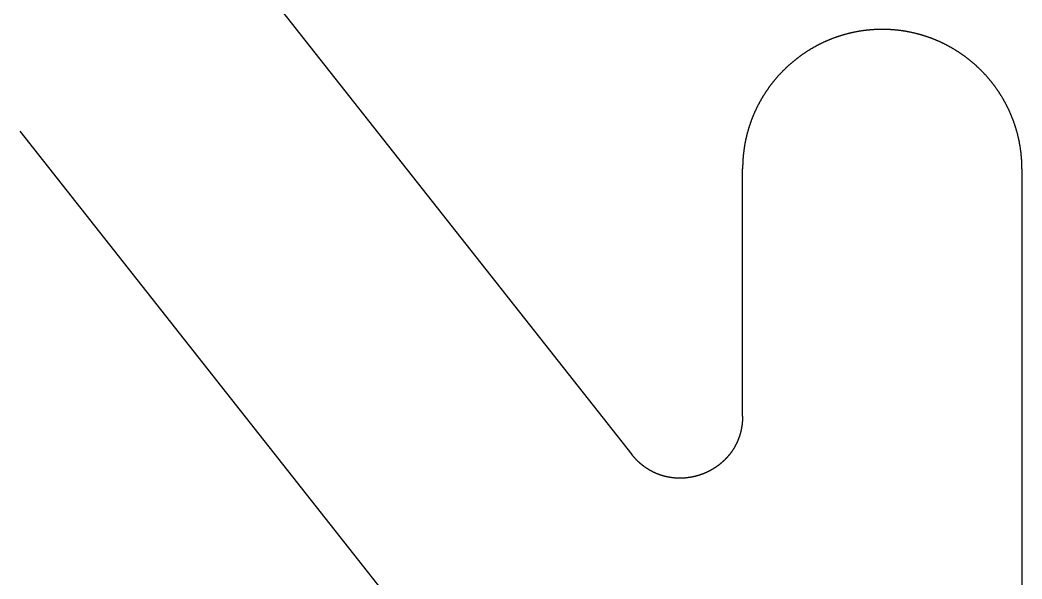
# Model space of a CAD drawing. Header units: millimetres. Extents: x -275 to 275, y -100 to 100.
# Drawn here: x -43.22 to -17.39, y -12.11 to 2.31 of the extents above; entities that cross this region are included whole.
import ezdxf

# ---------------------------------------------------------------- set-up
doc = ezdxf.new("R2010")
doc.units = ezdxf.units.MM

msp = doc.modelspace()

# ---------------------------------------------------------------- linework, layer by layer
for p, q in [((-46.823, 15.671), (-27.451, -8.896)), ((-23.851, -25.122), (-43.222, -0.555)), ((-24.594, -7.906), (-24.594, -1.53)), ((-17.392, -1.53), (-17.393, -22.887))]:
    msp.add_line(p, q)
for points in [[(-17.392, -1.53), (-17.392, -1.518), (-17.392, -1.506), (-17.392, -1.495), (-17.392, -1.483), (-17.392, -1.471), (-17.392, -1.459), (-17.393, -1.447), (-17.393, -1.435), (-17.393, -1.423), (-17.394, -1.412), (-17.394, -1.4), (-17.394, -1.388), (-17.395, -1.376), (-17.395, -1.364), (-17.396, -1.352), (-17.396, -1.341), (-17.397, -1.329), (-17.398, -1.317), (-17.399, -1.305), (-17.399, -1.294), (-17.4, -1.282), (-17.401, -1.27), (-17.402, -1.259), (-17.403, -1.247), (-17.404, -1.235), (-17.404, -1.224), (-17.406, -1.212), (-17.407, -1.2), (-17.408, -1.189), (-17.409, -1.177), (-17.41, -1.165), (-17.411, -1.154), (-17.412, -1.142), (-17.414, -1.131), (-17.415, -1.119), (-17.416, -1.107), (-17.418, -1.096), (-17.419, -1.084), (-17.42, -1.073), (-17.422, -1.061), (-17.423, -1.05), (-17.425, -1.038), (-17.427, -1.027), (-17.428, -1.015), (-17.43, -1.004), (-17.432, -0.992), (-17.433, -0.981), (-17.435, -0.969), (-17.437, -0.958), (-17.439, -0.947), (-17.441, -0.935), (-17.443, -0.924), (-17.445, -0.912), (-17.446, -0.901), (-17.449, -0.89), (-17.451, -0.878), (-17.453, -0.867), (-17.455, -0.856), (-17.457, -0.845), (-17.459, -0.833), (-17.461, -0.822), (-17.464, -0.811), (-17.466, -0.799), (-17.468, -0.788), (-17.471, -0.777), (-17.473, -0.766), (-17.476, -0.755), (-17.478, -0.743), (-17.481, -0.732), (-17.483, -0.721), (-17.486, -0.71), (-17.488, -0.699), (-17.491, -0.688), (-17.494, -0.677), (-17.496, -0.666), (-17.499, -0.654), (-17.502, -0.643), (-17.505, -0.632), (-17.508, -0.621), (-17.51, -0.61), (-17.513, -0.599), (-17.516, -0.588), (-17.519, -0.577), (-17.522, -0.566), (-17.525, -0.555), (-17.529, -0.544), (-17.532, -0.534), (-17.535, -0.523), (-17.538, -0.512), (-17.541, -0.501), (-17.545, -0.49), (-17.548, -0.479), (-17.551, -0.468), (-17.554, -0.457), (-17.558, -0.447), (-17.561, -0.436), (-17.565, -0.425), (-17.568, -0.414), (-17.572, -0.404), (-17.575, -0.393), (-17.579, -0.382), (-17.583, -0.371), (-17.586, -0.361), (-17.59, -0.35), (-17.594, -0.339), (-17.597, -0.329), (-17.601, -0.318), (-17.605, -0.307), (-17.609, -0.297), (-17.613, -0.286), (-17.617, -0.276), (-17.621, -0.265), (-17.625, -0.255), (-17.629, -0.244), (-17.633, -0.234), (-17.637, -0.223), (-17.641, -0.213), (-17.645, -0.202), (-17.649, -0.192), (-17.653, -0.181), (-17.658, -0.171), (-17.662, -0.16), (-17.666, -0.15), (-17.67, -0.14), (-17.675, -0.129), (-17.679, -0.119), (-17.684, -0.109), (-17.688, -0.098), (-17.693, -0.088), (-17.697, -0.078), (-17.702, -0.068), (-17.706, -0.057), (-17.711, -0.047), (-17.716, -0.037), (-17.72, -0.027), (-17.725, -0.017), (-17.73, -0.007), (-17.734, 0.004), (-17.739, 0.014), (-17.744, 0.024), (-17.749, 0.034), (-17.754, 0.044), (-17.759, 0.054), (-17.764, 0.064), (-17.769, 0.074), (-17.774, 0.084), (-17.779, 0.094), (-17.784, 0.104), (-17.789, 0.114), (-17.794, 0.124), (-17.799, 0.134), (-17.804, 0.144), (-17.809, 0.153), (-17.815, 0.163), (-17.82, 0.173), (-17.825, 0.183), (-17.831, 0.193), (-17.836, 0.202), (-17.841, 0.212), (-17.847, 0.222), (-17.852, 0.232), (-17.858, 0.241), (-17.863, 0.251), (-17.869, 0.261), (-17.874, 0.27), (-17.88, 0.28), (-17.886, 0.29), (-17.891, 0.299), (-17.897, 0.309), (-17.903, 0.318), (-17.908, 0.328), (-17.914, 0.337), (-17.92, 0.347), (-17.926, 0.356), (-17.932, 0.366), (-17.937, 0.375), (-17.943, 0.385), (-17.949, 0.394), (-17.955, 0.403), (-17.961, 0.413), (-17.967, 0.422), (-17.973, 0.431), (-17.979, 0.441), (-17.986, 0.45), (-17.992, 0.459), (-17.998, 0.468), (-18.004, 0.478), (-18.01, 0.487), (-18.016, 0.496), (-18.023, 0.505), (-18.029, 0.514), (-18.035, 0.523), (-18.042, 0.533), (-18.048, 0.542), (-18.055, 0.551), (-18.061, 0.56), (-18.067, 0.569), (-18.074, 0.578), (-18.08, 0.587), (-18.087, 0.596), (-18.094, 0.605), (-18.1, 0.613), (-18.107, 0.622), (-18.113, 0.631), (-18.12, 0.64), (-18.127, 0.649), (-18.134, 0.658), (-18.14, 0.667), (-18.147, 0.675), (-18.154, 0.684), (-18.161, 0.693), (-18.168, 0.701), (-18.174, 0.71), (-18.181, 0.719), (-18.188, 0.727), (-18.195, 0.736), (-18.202, 0.745), (-18.209, 0.753), (-18.216, 0.762), (-18.223, 0.77), (-18.23, 0.779), (-18.238, 0.787), (-18.245, 0.796), (-18.252, 0.804), (-18.259, 0.813), (-18.266, 0.821), (-18.274, 0.829), (-18.281, 0.838), (-18.288, 0.846), (-18.295, 0.854), (-18.303, 0.863), (-18.31, 0.871), (-18.318, 0.879), (-18.325, 0.887), (-18.332, 0.895), (-18.34, 0.904), (-18.347, 0.912), (-18.355, 0.92), (-18.362, 0.928), (-18.37, 0.936), (-18.378, 0.944), (-18.385, 0.952), (-18.393, 0.96), (-18.401, 0.968), (-18.408, 0.976), (-18.416, 0.984), (-18.424, 0.992), (-18.431, 1), (-18.439, 1.008), (-18.447, 1.015), (-18.455, 1.023), (-18.463, 1.031), (-18.471, 1.039), (-18.479, 1.046), (-18.486, 1.054), (-18.494, 1.062), (-18.502, 1.07), (-18.51, 1.077), (-18.518, 1.085), (-18.526, 1.092), (-18.535, 1.1), (-18.543, 1.108), (-18.551, 1.115), (-18.559, 1.123), (-18.567, 1.13), (-18.575, 1.137), (-18.583, 1.145), (-18.592, 1.152), (-18.6, 1.16), (-18.608, 1.167), (-18.617, 1.174), (-18.625, 1.182), (-18.633, 1.189), (-18.642, 1.196), (-18.65, 1.203), (-18.658, 1.211), (-18.667, 1.218), (-18.675, 1.225), (-18.684, 1.232), (-18.692, 1.239), (-18.701, 1.246), (-18.709, 1.253), (-18.718, 1.26), (-18.726, 1.267), (-18.735, 1.274), (-18.744, 1.281), (-18.752, 1.288), (-18.761, 1.295), (-18.77, 1.302), (-18.778, 1.309), (-18.787, 1.315), (-18.796, 1.322), (-18.805, 1.329), (-18.814, 1.336), (-18.822, 1.342), (-18.831, 1.349), (-18.84, 1.356), (-18.849, 1.362), (-18.858, 1.369), (-18.867, 1.375), (-18.876, 1.382), (-18.885, 1.389), (-18.894, 1.395), (-18.903, 1.402), (-18.912, 1.408), (-18.921, 1.414), (-18.93, 1.421), (-18.939, 1.427), (-18.948, 1.433), (-18.957, 1.44), (-18.966, 1.446), (-18.976, 1.452), (-18.985, 1.458), (-18.994, 1.465), (-19.003, 1.471), (-19.012, 1.477), (-19.022, 1.483), (-19.031, 1.489), (-19.04, 1.495), (-19.05, 1.501), (-19.059, 1.507), (-19.068, 1.513), (-19.078, 1.519), (-19.087, 1.525), (-19.097, 1.531), (-19.106, 1.537), (-19.116, 1.543), (-19.125, 1.548), (-19.135, 1.554), (-19.144, 1.56), (-19.154, 1.566), (-19.163, 1.571), (-19.173, 1.577), (-19.182, 1.583), (-19.192, 1.588), (-19.202, 1.594), (-19.211, 1.599), (-19.221, 1.605), (-19.231, 1.61), (-19.24, 1.616), (-19.25, 1.621), (-19.26, 1.626), (-19.27, 1.632), (-19.28, 1.637), (-19.289, 1.642), (-19.299, 1.648), (-19.309, 1.653), (-19.319, 1.658), (-19.329, 1.663), (-19.339, 1.669), (-19.349, 1.674), (-19.359, 1.679), (-19.368, 1.684), (-19.378, 1.689), (-19.388, 1.694), (-19.398, 1.699), (-19.408, 1.704), (-19.419, 1.709), (-19.429, 1.714), (-19.439, 1.718), (-19.449, 1.723), (-19.459, 1.728), (-19.469, 1.733), (-19.479, 1.738), (-19.489, 1.742), (-19.499, 1.747), (-19.51, 1.752), (-19.52, 1.756), (-19.53, 1.761), (-19.54, 1.765), (-19.551, 1.77), (-19.561, 1.774), (-19.571, 1.779), (-19.582, 1.783), (-19.592, 1.788), (-19.602, 1.792), (-19.613, 1.796), (-19.623, 1.801), (-19.633, 1.805), (-19.644, 1.809), (-19.654, 1.813), (-19.665, 1.817), (-19.675, 1.822), (-19.686, 1.826), (-19.696, 1.83), (-19.707, 1.834), (-19.717, 1.838), (-19.728, 1.842), (-19.738, 1.846), (-19.749, 1.85), (-19.759, 1.854), (-19.77, 1.857), (-19.781, 1.861), (-19.791, 1.865), (-19.802, 1.869), (-19.812, 1.873), (-19.823, 1.876), (-19.834, 1.88), (-19.845, 1.884), (-19.855, 1.887), (-19.866, 1.891), (-19.877, 1.894), (-19.888, 1.898), (-19.898, 1.901), (-19.909, 1.905), (-19.92, 1.908), (-19.931, 1.911), (-19.942, 1.915), (-19.952, 1.918), (-19.963, 1.921), (-19.974, 1.924), (-19.985, 1.928), (-19.996, 1.931), (-20.007, 1.934), (-20.018, 1.937), (-20.029, 1.94), (-20.04, 1.943), (-20.051, 1.946), (-20.062, 1.949), (-20.073, 1.952), (-20.084, 1.955), (-20.095, 1.958), (-20.106, 1.961), (-20.117, 1.963), (-20.128, 1.966), (-20.139, 1.969), (-20.15, 1.972), (-20.161, 1.974), (-20.172, 1.977), (-20.184, 1.979), (-20.195, 1.982), (-20.206, 1.984), (-20.217, 1.987), (-20.228, 1.989), (-20.239, 1.992), (-20.251, 1.994), (-20.262, 1.996), (-20.273, 1.999), (-20.284, 2.001), (-20.296, 2.003), (-20.307, 2.005), (-20.318, 2.008), (-20.33, 2.01), (-20.341, 2.012), (-20.352, 2.014), (-20.364, 2.016), (-20.375, 2.018), (-20.386, 2.02), (-20.398, 2.022), (-20.409, 2.024), (-20.42, 2.026), (-20.432, 2.027), (-20.443, 2.029), (-20.455, 2.031), (-20.466, 2.033), (-20.478, 2.034), (-20.489, 2.036), (-20.501, 2.037), (-20.512, 2.039), (-20.524, 2.041), (-20.535, 2.042), (-20.547, 2.043), (-20.558, 2.045), (-20.57, 2.046), (-20.581, 2.048), (-20.593, 2.049), (-20.605, 2.05), (-20.616, 2.051), (-20.628, 2.053), (-20.639, 2.054), (-20.651, 2.055), (-20.663, 2.056), (-20.674, 2.057), (-20.686, 2.058), (-20.698, 2.059), (-20.709, 2.06), (-20.721, 2.061), (-20.733, 2.062), (-20.744, 2.062), (-20.756, 2.063), (-20.768, 2.064), (-20.78, 2.065), (-20.791, 2.065), (-20.803, 2.066), (-20.815, 2.067), (-20.827, 2.067), (-20.839, 2.068), (-20.85, 2.068), (-20.862, 2.069), (-20.874, 2.069), (-20.886, 2.069), (-20.898, 2.07), (-20.909, 2.07), (-20.921, 2.07), (-20.933, 2.07), (-20.945, 2.071), (-20.957, 2.071), (-20.969, 2.071), (-20.981, 2.071), (-20.993, 2.071), (-21.005, 2.071), (-21.017, 2.071), (-21.028, 2.071), (-21.04, 2.071), (-21.052, 2.07), (-21.064, 2.07), (-21.076, 2.07), (-21.088, 2.07), (-21.1, 2.069), (-21.111, 2.069), (-21.123, 2.069), (-21.135, 2.068), (-21.147, 2.068), (-21.159, 2.067), (-21.17, 2.067), (-21.182, 2.066), (-21.194, 2.065), (-21.206, 2.065), (-21.218, 2.064), (-21.229, 2.063), (-21.241, 2.062), (-21.253, 2.062), (-21.264, 2.061), (-21.276, 2.06), (-21.288, 2.059), (-21.299, 2.058), (-21.311, 2.057), (-21.323, 2.056), (-21.334, 2.055), (-21.346, 2.054), (-21.358, 2.053), (-21.369, 2.051), (-21.381, 2.05), (-21.392, 2.049), (-21.404, 2.048), (-21.416, 2.046), (-21.427, 2.045), (-21.439, 2.043), (-21.45, 2.042), (-21.462, 2.041), (-21.473, 2.039), (-21.485, 2.037), (-21.496, 2.036), (-21.508, 2.034), (-21.519, 2.033), (-21.531, 2.031), (-21.542, 2.029), (-21.554, 2.027), (-21.565, 2.026), (-21.576, 2.024), (-21.588, 2.022), (-21.599, 2.02), (-21.611, 2.018), (-21.622, 2.016), (-21.633, 2.014), (-21.645, 2.012), (-21.656, 2.01), (-21.667, 2.008), (-21.678, 2.005), (-21.69, 2.003), (-21.701, 2.001), (-21.712, 1.999), (-21.724, 1.996), (-21.735, 1.994), (-21.746, 1.992), (-21.757, 1.989), (-21.768, 1.987), (-21.78, 1.984), (-21.791, 1.982), (-21.802, 1.979), (-21.813, 1.977), (-21.824, 1.974), (-21.835, 1.972), (-21.846, 1.969), (-21.857, 1.966), (-21.869, 1.963), (-21.88, 1.961), (-21.891, 1.958), (-21.902, 1.955), (-21.913, 1.952), (-21.924, 1.949), (-21.935, 1.946), (-21.946, 1.943), (-21.957, 1.94), (-21.968, 1.937), (-21.979, 1.934), (-21.989, 1.931), (-22, 1.928), (-22.011, 1.924), (-22.022, 1.921), (-22.033, 1.918), (-22.044, 1.915), (-22.055, 1.911), (-22.066, 1.908), (-22.076, 1.905), (-22.087, 1.901), (-22.098, 1.898), (-22.109, 1.894), (-22.119, 1.891), (-22.13, 1.887), (-22.141, 1.884), (-22.152, 1.88), (-22.162, 1.876), (-22.173, 1.873), (-22.184, 1.869), (-22.194, 1.865), (-22.205, 1.861), (-22.216, 1.857), (-22.226, 1.854), (-22.237, 1.85), (-22.247, 1.846), (-22.258, 1.842), (-22.268, 1.838), (-22.279, 1.834), (-22.289, 1.83), (-22.3, 1.826), (-22.31, 1.822), (-22.321, 1.817), (-22.331, 1.813), (-22.342, 1.809), (-22.352, 1.805), (-22.363, 1.801), (-22.373, 1.796), (-22.383, 1.792), (-22.394, 1.788), (-22.404, 1.783), (-22.414, 1.779), (-22.425, 1.774), (-22.435, 1.77), (-22.445, 1.765), (-22.455, 1.761), (-22.466, 1.756), (-22.476, 1.752), (-22.486, 1.747), (-22.496, 1.742), (-22.506, 1.738), (-22.516, 1.733), (-22.527, 1.728), (-22.537, 1.723), (-22.547, 1.718), (-22.557, 1.714), (-22.567, 1.709), (-22.577, 1.704), (-22.587, 1.699), (-22.597, 1.694), (-22.607, 1.689), (-22.617, 1.684), (-22.627, 1.679), (-22.637, 1.674), (-22.647, 1.669), (-22.657, 1.663), (-22.667, 1.658), (-22.676, 1.653), (-22.686, 1.648), (-22.696, 1.642), (-22.706, 1.637), (-22.716, 1.632), (-22.725, 1.626), (-22.735, 1.621), (-22.745, 1.616), (-22.755, 1.61), (-22.764, 1.605), (-22.774, 1.599), (-22.784, 1.594), (-22.793, 1.588), (-22.803, 1.583), (-22.813, 1.577), (-22.822, 1.571), (-22.832, 1.566), (-22.841, 1.56), (-22.851, 1.554), (-22.86, 1.548), (-22.87, 1.543), (-22.879, 1.537), (-22.889, 1.531), (-22.898, 1.525), (-22.908, 1.519), (-22.917, 1.513), (-22.926, 1.507), (-22.936, 1.501), (-22.945, 1.495), (-22.954, 1.489), (-22.964, 1.483), (-22.973, 1.477), (-22.982, 1.471), (-22.991, 1.465), (-23.001, 1.458), (-23.01, 1.452), (-23.019, 1.446), (-23.028, 1.44), (-23.037, 1.433), (-23.046, 1.427), (-23.056, 1.421), (-23.065, 1.414), (-23.074, 1.408), (-23.083, 1.402), (-23.092, 1.395), (-23.101, 1.389), (-23.11, 1.382), (-23.119, 1.375), (-23.128, 1.369), (-23.136, 1.362), (-23.145, 1.356), (-23.154, 1.349), (-23.163, 1.342), (-23.172, 1.336), (-23.181, 1.329), (-23.19, 1.322), (-23.198, 1.315), (-23.207, 1.309), (-23.216, 1.302), (-23.224, 1.295), (-23.233, 1.288), (-23.242, 1.281), (-23.25, 1.274), (-23.259, 1.267), (-23.268, 1.26), (-23.276, 1.253), (-23.285, 1.246), (-23.293, 1.239), (-23.302, 1.232), (-23.31, 1.225), (-23.319, 1.218), (-23.327, 1.211), (-23.335, 1.203), (-23.344, 1.196), (-23.352, 1.189), (-23.361, 1.182), (-23.369, 1.174), (-23.377, 1.167), (-23.385, 1.16), (-23.394, 1.152), (-23.402, 1.145), (-23.41, 1.137), (-23.418, 1.13), (-23.427, 1.123), (-23.435, 1.115), (-23.443, 1.108), (-23.451, 1.1), (-23.459, 1.092), (-23.467, 1.085), (-23.475, 1.077), (-23.483, 1.07), (-23.491, 1.062), (-23.499, 1.054), (-23.507, 1.046), (-23.515, 1.039), (-23.523, 1.031), (-23.531, 1.023), (-23.538, 1.015), (-23.546, 1.008), (-23.554, 1), (-23.562, 0.992), (-23.569, 0.984), (-23.577, 0.976), (-23.585, 0.968), (-23.593, 0.96), (-23.6, 0.952), (-23.608, 0.944), (-23.615, 0.936), (-23.623, 0.928), (-23.631, 0.92), (-23.638, 0.912), (-23.646, 0.904), (-23.653, 0.895), (-23.66, 0.887), (-23.668, 0.879), (-23.675, 0.871), (-23.683, 0.863), (-23.69, 0.854), (-23.697, 0.846), (-23.705, 0.838), (-23.712, 0.829), (-23.719, 0.821), (-23.726, 0.813), (-23.734, 0.804), (-23.741, 0.796), (-23.748, 0.787), (-23.755, 0.779), (-23.762, 0.77), (-23.769, 0.762), (-23.776, 0.753), (-23.783, 0.745), (-23.79, 0.736), (-23.797, 0.727), (-23.804, 0.719), (-23.811, 0.71), (-23.818, 0.701), (-23.825, 0.693), (-23.832, 0.684), (-23.838, 0.675), (-23.845, 0.667), (-23.852, 0.658), (-23.859, 0.649), (-23.865, 0.64), (-23.872, 0.631), (-23.879, 0.622), (-23.885, 0.613), (-23.892, 0.605), (-23.898, 0.596), (-23.905, 0.587), (-23.912, 0.578), (-23.918, 0.569), (-23.924, 0.56), (-23.931, 0.551), (-23.937, 0.542), (-23.944, 0.533), (-23.95, 0.523), (-23.956, 0.514), (-23.963, 0.505), (-23.969, 0.496), (-23.975, 0.487), (-23.981, 0.478), (-23.988, 0.468), (-23.994, 0.459), (-24, 0.45), (-24.006, 0.441), (-24.012, 0.431), (-24.018, 0.422), (-24.024, 0.413), (-24.03, 0.403), (-24.036, 0.394), (-24.042, 0.385), (-24.048, 0.375), (-24.054, 0.366), (-24.06, 0.356), (-24.066, 0.347), (-24.071, 0.337), (-24.077, 0.328), (-24.083, 0.318), (-24.089, 0.309), (-24.094, 0.299), (-24.1, 0.29), (-24.106, 0.28), (-24.111, 0.27), (-24.117, 0.261), (-24.122, 0.251), (-24.128, 0.241), (-24.133, 0.232), (-24.139, 0.222), (-24.144, 0.212), (-24.149, 0.202), (-24.155, 0.193), (-24.16, 0.183), (-24.165, 0.173), (-24.171, 0.163), (-24.176, 0.153), (-24.181, 0.144), (-24.186, 0.134), (-24.192, 0.124), (-24.197, 0.114), (-24.202, 0.104), (-24.207, 0.094), (-24.212, 0.084), (-24.217, 0.074), (-24.222, 0.064), (-24.227, 0.054), (-24.232, 0.044), (-24.237, 0.034), (-24.241, 0.024), (-24.246, 0.014), (-24.251, 0.004), (-24.256, -0.007), (-24.261, -0.017), (-24.265, -0.027), (-24.27, -0.037), (-24.275, -0.047), (-24.279, -0.057), (-24.284, -0.068), (-24.288, -0.078), (-24.293, -0.088), (-24.297, -0.098), (-24.302, -0.109), (-24.306, -0.119), (-24.311, -0.129), (-24.315, -0.14), (-24.319, -0.15), (-24.324, -0.16), (-24.328, -0.171), (-24.332, -0.181), (-24.336, -0.192), (-24.34, -0.202), (-24.345, -0.213), (-24.349, -0.223), (-24.353, -0.234), (-24.357, -0.244), (-24.361, -0.255), (-24.365, -0.265), (-24.369, -0.276), (-24.373, -0.286), (-24.377, -0.297), (-24.38, -0.307), (-24.384, -0.318), (-24.388, -0.329), (-24.392, -0.339), (-24.396, -0.35), (-24.399, -0.361), (-24.403, -0.371), (-24.407, -0.382), (-24.41, -0.393), (-24.414, -0.404), (-24.417, -0.414), (-24.421, -0.425), (-24.424, -0.436), (-24.428, -0.447), (-24.431, -0.457), (-24.434, -0.468), (-24.438, -0.479), (-24.441, -0.49), (-24.444, -0.501), (-24.447, -0.512), (-24.451, -0.523), (-24.454, -0.534), (-24.457, -0.544), (-24.46, -0.555), (-24.463, -0.566), (-24.466, -0.577), (-24.469, -0.588), (-24.472, -0.599), (-24.475, -0.61), (-24.478, -0.621), (-24.481, -0.632), (-24.484, -0.643), (-24.486, -0.654), (-24.489, -0.666), (-24.492, -0.677), (-24.495, -0.688), (-24.497, -0.699), (-24.5, -0.71), (-24.502, -0.721), (-24.505, -0.732), (-24.507, -0.743), (-24.51, -0.755), (-24.512, -0.766), (-24.515, -0.777), (-24.517, -0.788), (-24.519, -0.799), (-24.522, -0.811), (-24.524, -0.822), (-24.526, -0.833), (-24.528, -0.845), (-24.531, -0.856), (-24.533, -0.867), (-24.535, -0.878), (-24.537, -0.89), (-24.539, -0.901), (-24.541, -0.912), (-24.543, -0.924), (-24.545, -0.935), (-24.547, -0.947), (-24.549, -0.958), (-24.55, -0.969), (-24.552, -0.981), (-24.554, -0.992), (-24.556, -1.004), (-24.557, -1.015), (-24.559, -1.027), (-24.56, -1.038), (-24.562, -1.05), (-24.564, -1.061), (-24.565, -1.073), (-24.566, -1.084), (-24.568, -1.096), (-24.569, -1.107), (-24.571, -1.119), (-24.572, -1.131), (-24.573, -1.142), (-24.574, -1.154), (-24.576, -1.165), (-24.577, -1.177), (-24.578, -1.189), (-24.579, -1.2), (-24.58, -1.212), (-24.581, -1.224), (-24.582, -1.235), (-24.583, -1.247), (-24.584, -1.259), (-24.585, -1.27), (-24.585, -1.282), (-24.586, -1.294), (-24.587, -1.305), (-24.588, -1.317), (-24.588, -1.329), (-24.589, -1.341), (-24.59, -1.352), (-24.59, -1.364), (-24.591, -1.376), (-24.591, -1.388), (-24.592, -1.4), (-24.592, -1.412), (-24.592, -1.423), (-24.593, -1.435), (-24.593, -1.447), (-24.593, -1.459), (-24.593, -1.471), (-24.594, -1.483), (-24.594, -1.495), (-24.594, -1.506), (-24.594, -1.518), (-24.594, -1.53)], [(-24.594, -7.906), (-24.594, -7.91), (-24.594, -7.915), (-24.595, -7.919), (-24.595, -7.924), (-24.595, -7.928), (-24.595, -7.933), (-24.595, -7.937), (-24.595, -7.942), (-24.595, -7.946), (-24.595, -7.951), (-24.595, -7.955), (-24.595, -7.96), (-24.595, -7.964), (-24.596, -7.969), (-24.596, -7.973), (-24.596, -7.978), (-24.596, -7.982), (-24.596, -7.987), (-24.597, -7.991), (-24.597, -7.996), (-24.597, -8), (-24.597, -8.005), (-24.597, -8.009), (-24.598, -8.013), (-24.598, -8.018), (-24.598, -8.022), (-24.599, -8.027), (-24.599, -8.031), (-24.599, -8.036), (-24.6, -8.04), (-24.6, -8.044), (-24.6, -8.049), (-24.601, -8.053), (-24.601, -8.057), (-24.601, -8.062), (-24.602, -8.066), (-24.602, -8.071), (-24.603, -8.075), (-24.603, -8.079), (-24.604, -8.084), (-24.604, -8.088), (-24.604, -8.092), (-24.605, -8.097), (-24.605, -8.101), (-24.606, -8.105), (-24.606, -8.11), (-24.607, -8.114), (-24.607, -8.118), (-24.608, -8.123), (-24.609, -8.127), (-24.609, -8.131), (-24.61, -8.135), (-24.61, -8.14), (-24.611, -8.144), (-24.611, -8.148), (-24.612, -8.152), (-24.613, -8.157), (-24.613, -8.161), (-24.614, -8.165), (-24.615, -8.169), (-24.615, -8.174), (-24.616, -8.178), (-24.617, -8.182), (-24.617, -8.186), (-24.618, -8.191), (-24.619, -8.195), (-24.619, -8.199), (-24.62, -8.203), (-24.621, -8.207), (-24.622, -8.212), (-24.623, -8.216), (-24.623, -8.22), (-24.624, -8.224), (-24.625, -8.228), (-24.626, -8.232), (-24.626, -8.237), (-24.627, -8.241), (-24.628, -8.245), (-24.629, -8.249), (-24.63, -8.253), (-24.631, -8.257), (-24.632, -8.261), (-24.633, -8.265), (-24.633, -8.269), (-24.634, -8.274), (-24.635, -8.278), (-24.636, -8.282), (-24.637, -8.286), (-24.638, -8.29), (-24.639, -8.294), (-24.64, -8.298), (-24.641, -8.302), (-24.642, -8.306), (-24.643, -8.31), (-24.644, -8.314), (-24.645, -8.318), (-24.646, -8.322), (-24.647, -8.326), (-24.648, -8.33), (-24.649, -8.334), (-24.65, -8.338), (-24.651, -8.342), (-24.652, -8.346), (-24.654, -8.35), (-24.655, -8.354), (-24.656, -8.358), (-24.657, -8.362), (-24.658, -8.366), (-24.659, -8.37), (-24.66, -8.374), (-24.661, -8.378), (-24.663, -8.382), (-24.664, -8.386), (-24.665, -8.39), (-24.666, -8.394), (-24.667, -8.398), (-24.669, -8.402), (-24.67, -8.406), (-24.671, -8.41), (-24.672, -8.413), (-24.674, -8.417), (-24.675, -8.421), (-24.676, -8.425), (-24.678, -8.429), (-24.679, -8.433), (-24.68, -8.437), (-24.681, -8.441), (-24.683, -8.444), (-24.684, -8.448), (-24.685, -8.452), (-24.687, -8.456), (-24.688, -8.46), (-24.69, -8.464), (-24.691, -8.467), (-24.692, -8.471), (-24.694, -8.475), (-24.695, -8.479), (-24.697, -8.483), (-24.698, -8.486), (-24.699, -8.49), (-24.701, -8.494), (-24.702, -8.498), (-24.704, -8.502), (-24.705, -8.505), (-24.707, -8.509), (-24.708, -8.513), (-24.71, -8.517), (-24.711, -8.52), (-24.713, -8.524), (-24.714, -8.528), (-24.716, -8.531), (-24.717, -8.535), (-24.719, -8.539), (-24.72, -8.543), (-24.722, -8.546), (-24.724, -8.55), (-24.725, -8.554), (-24.727, -8.557), (-24.728, -8.561), (-24.73, -8.565), (-24.732, -8.568), (-24.733, -8.572), (-24.735, -8.576), (-24.737, -8.579), (-24.738, -8.583), (-24.74, -8.586), (-24.742, -8.59), (-24.743, -8.594), (-24.745, -8.597), (-24.747, -8.601), (-24.748, -8.604), (-24.75, -8.608), (-24.752, -8.612), (-24.754, -8.615), (-24.755, -8.619), (-24.757, -8.622), (-24.759, -8.626), (-24.761, -8.629), (-24.762, -8.633), (-24.764, -8.636), (-24.766, -8.64), (-24.768, -8.644), (-24.769, -8.647), (-24.771, -8.651), (-24.773, -8.654), (-24.775, -8.658), (-24.777, -8.661), (-24.779, -8.665), (-24.781, -8.668), (-24.782, -8.672), (-24.784, -8.675), (-24.786, -8.678), (-24.788, -8.682), (-24.79, -8.685), (-24.792, -8.689), (-24.794, -8.692), (-24.796, -8.696), (-24.798, -8.699), (-24.8, -8.703), (-24.802, -8.706), (-24.803, -8.709), (-24.805, -8.713), (-24.807, -8.716), (-24.809, -8.72), (-24.811, -8.723), (-24.813, -8.726), (-24.815, -8.73), (-24.817, -8.733), (-24.819, -8.736), (-24.821, -8.74), (-24.824, -8.743), (-24.826, -8.746), (-24.828, -8.75), (-24.83, -8.753), (-24.832, -8.756), (-24.834, -8.76), (-24.836, -8.763), (-24.838, -8.766), (-24.84, -8.77), (-24.842, -8.773), (-24.844, -8.776), (-24.846, -8.779), (-24.849, -8.783), (-24.851, -8.786), (-24.853, -8.789), (-24.855, -8.792), (-24.857, -8.796), (-24.859, -8.799), (-24.861, -8.802), (-24.864, -8.805), (-24.866, -8.809), (-24.868, -8.812), (-24.87, -8.815), (-24.872, -8.818), (-24.875, -8.821), (-24.877, -8.824), (-24.879, -8.828), (-24.881, -8.831), (-24.884, -8.834), (-24.886, -8.837), (-24.888, -8.84), (-24.89, -8.843), (-24.893, -8.847), (-24.895, -8.85), (-24.897, -8.853), (-24.9, -8.856), (-24.902, -8.859), (-24.904, -8.862), (-24.907, -8.865), (-24.909, -8.868), (-24.911, -8.871), (-24.914, -8.874), (-24.916, -8.878), (-24.918, -8.881), (-24.921, -8.884), (-24.923, -8.887), (-24.925, -8.89), (-24.928, -8.893), (-24.93, -8.896), (-24.933, -8.899), (-24.935, -8.902), (-24.937, -8.905), (-24.94, -8.908), (-24.942, -8.911), (-24.945, -8.914), (-24.947, -8.917), (-24.95, -8.92), (-24.952, -8.923), (-24.954, -8.926), (-24.957, -8.929), (-24.959, -8.932), (-24.962, -8.935), (-24.964, -8.938), (-24.967, -8.94), (-24.969, -8.943), (-24.972, -8.946), (-24.974, -8.949), (-24.977, -8.952), (-24.979, -8.955), (-24.982, -8.958), (-24.985, -8.961), (-24.987, -8.964), (-24.99, -8.967), (-24.992, -8.969), (-24.995, -8.972), (-24.997, -8.975), (-25, -8.978), (-25.003, -8.981), (-25.005, -8.984), (-25.008, -8.986), (-25.01, -8.989), (-25.013, -8.992), (-25.016, -8.995), (-25.018, -8.998), (-25.021, -9), (-25.023, -9.003), (-25.026, -9.006), (-25.029, -9.009), (-25.031, -9.011), (-25.034, -9.014), (-25.037, -9.017), (-25.039, -9.02), (-25.042, -9.022), (-25.045, -9.025), (-25.048, -9.028), (-25.05, -9.031), (-25.053, -9.033), (-25.056, -9.036), (-25.058, -9.039), (-25.061, -9.041), (-25.064, -9.044), (-25.067, -9.047), (-25.069, -9.049), (-25.072, -9.052), (-25.075, -9.055), (-25.078, -9.057), (-25.08, -9.06), (-25.083, -9.062), (-25.086, -9.065), (-25.089, -9.068), (-25.092, -9.07), (-25.094, -9.073), (-25.097, -9.076), (-25.1, -9.078), (-25.103, -9.081), (-25.106, -9.083), (-25.108, -9.086), (-25.111, -9.088), (-25.114, -9.091), (-25.117, -9.093), (-25.12, -9.096), (-25.123, -9.098), (-25.126, -9.101), (-25.128, -9.104), (-25.131, -9.106), (-25.134, -9.109), (-25.137, -9.111), (-25.14, -9.114), (-25.143, -9.116), (-25.146, -9.118), (-25.149, -9.121), (-25.152, -9.123), (-25.154, -9.126), (-25.157, -9.128), (-25.16, -9.131), (-25.163, -9.133), (-25.166, -9.136), (-25.169, -9.138), (-25.172, -9.14), (-25.175, -9.143), (-25.178, -9.145), (-25.181, -9.148), (-25.184, -9.15), (-25.187, -9.152), (-25.19, -9.155), (-25.193, -9.157), (-25.196, -9.159), (-25.199, -9.162), (-25.202, -9.164), (-25.205, -9.166), (-25.208, -9.169), (-25.211, -9.171), (-25.214, -9.173), (-25.217, -9.176), (-25.22, -9.178), (-25.223, -9.18), (-25.226, -9.182), (-25.229, -9.185), (-25.232, -9.187), (-25.235, -9.189), (-25.238, -9.191), (-25.242, -9.194), (-25.245, -9.196), (-25.248, -9.198), (-25.251, -9.2), (-25.254, -9.202), (-25.257, -9.205), (-25.26, -9.207), (-25.263, -9.209), (-25.266, -9.211), (-25.269, -9.213), (-25.273, -9.216), (-25.276, -9.218), (-25.279, -9.22), (-25.282, -9.222), (-25.285, -9.224), (-25.288, -9.226), (-25.291, -9.228), (-25.295, -9.23), (-25.298, -9.233), (-25.301, -9.235), (-25.304, -9.237), (-25.307, -9.239), (-25.31, -9.241), (-25.314, -9.243), (-25.317, -9.245), (-25.32, -9.247), (-25.323, -9.249), (-25.326, -9.251), (-25.33, -9.253), (-25.333, -9.255), (-25.336, -9.257), (-25.339, -9.259), (-25.342, -9.261), (-25.346, -9.263), (-25.349, -9.265), (-25.352, -9.267), (-25.355, -9.269), (-25.359, -9.271), (-25.362, -9.273), (-25.365, -9.275), (-25.368, -9.277), (-25.372, -9.279), (-25.375, -9.281), (-25.378, -9.283), (-25.382, -9.285), (-25.385, -9.287), (-25.388, -9.288), (-25.391, -9.29), (-25.395, -9.292), (-25.398, -9.294), (-25.401, -9.296), (-25.405, -9.298), (-25.408, -9.3), (-25.411, -9.301), (-25.415, -9.303), (-25.418, -9.305), (-25.421, -9.307), (-25.425, -9.309), (-25.428, -9.311), (-25.431, -9.312), (-25.435, -9.314), (-25.438, -9.316), (-25.441, -9.318), (-25.445, -9.319), (-25.448, -9.321), (-25.451, -9.323), (-25.455, -9.325), (-25.458, -9.326), (-25.461, -9.328), (-25.465, -9.33), (-25.468, -9.332), (-25.472, -9.333), (-25.475, -9.335), (-25.478, -9.337), (-25.482, -9.338), (-25.485, -9.34), (-25.489, -9.342), (-25.492, -9.343), (-25.495, -9.345), (-25.499, -9.347), (-25.502, -9.348), (-25.506, -9.35), (-25.509, -9.351), (-25.513, -9.353), (-25.516, -9.355), (-25.519, -9.356), (-25.523, -9.358), (-25.526, -9.359), (-25.53, -9.361), (-25.533, -9.362), (-25.537, -9.364), (-25.54, -9.366), (-25.544, -9.367), (-25.547, -9.369), (-25.551, -9.37), (-25.554, -9.372), (-25.558, -9.373), (-25.561, -9.375), (-25.565, -9.376), (-25.568, -9.378), (-25.571, -9.379), (-25.575, -9.381), (-25.578, -9.382), (-25.582, -9.383), (-25.585, -9.385), (-25.589, -9.386), (-25.593, -9.388), (-25.596, -9.389), (-25.6, -9.391), (-25.603, -9.392), (-25.607, -9.393), (-25.61, -9.395), (-25.614, -9.396), (-25.617, -9.397), (-25.621, -9.399), (-25.624, -9.4), (-25.628, -9.401), (-25.631, -9.403), (-25.635, -9.404), (-25.638, -9.405), (-25.642, -9.407), (-25.646, -9.408), (-25.649, -9.409), (-25.653, -9.411), (-25.656, -9.412), (-25.66, -9.413), (-25.663, -9.414), (-25.667, -9.416), (-25.671, -9.417), (-25.674, -9.418), (-25.678, -9.419), (-25.681, -9.421), (-25.685, -9.422), (-25.688, -9.423), (-25.692, -9.424), (-25.696, -9.425), (-25.699, -9.427), (-25.703, -9.428), (-25.706, -9.429), (-25.71, -9.43), (-25.714, -9.431), (-25.717, -9.432), (-25.721, -9.434), (-25.725, -9.435), (-25.728, -9.436), (-25.732, -9.437), (-25.735, -9.438), (-25.739, -9.439), (-25.743, -9.44), (-25.746, -9.441), (-25.75, -9.442), (-25.754, -9.443), (-25.757, -9.444), (-25.761, -9.445), (-25.765, -9.446), (-25.768, -9.448), (-25.772, -9.449), (-25.775, -9.45), (-25.779, -9.451), (-25.783, -9.452), (-25.786, -9.452), (-25.79, -9.453), (-25.794, -9.454), (-25.797, -9.455), (-25.801, -9.456), (-25.805, -9.457), (-25.808, -9.458), (-25.812, -9.459), (-25.816, -9.46), (-25.819, -9.461), (-25.823, -9.462), (-25.827, -9.463), (-25.831, -9.464), (-25.834, -9.465), (-25.838, -9.465), (-25.842, -9.466), (-25.845, -9.467), (-25.849, -9.468), (-25.853, -9.469), (-25.856, -9.47), (-25.86, -9.47), (-25.864, -9.471), (-25.868, -9.472), (-25.871, -9.473), (-25.875, -9.474), (-25.879, -9.474), (-25.882, -9.475), (-25.886, -9.476), (-25.89, -9.477), (-25.894, -9.477), (-25.897, -9.478), (-25.901, -9.479), (-25.905, -9.48), (-25.908, -9.48), (-25.912, -9.481), (-25.916, -9.482), (-25.92, -9.482), (-25.923, -9.483), (-25.927, -9.484), (-25.931, -9.484), (-25.935, -9.485), (-25.938, -9.486), (-25.942, -9.486), (-25.946, -9.487), (-25.949, -9.487), (-25.953, -9.488), (-25.957, -9.489), (-25.961, -9.489), (-25.964, -9.49), (-25.968, -9.49), (-25.972, -9.491), (-25.976, -9.491), (-25.979, -9.492), (-25.983, -9.492), (-25.987, -9.493), (-25.991, -9.494), (-25.995, -9.494), (-25.998, -9.495), (-26.002, -9.495), (-26.006, -9.496), (-26.01, -9.496), (-26.013, -9.496), (-26.017, -9.497), (-26.021, -9.497), (-26.025, -9.498), (-26.028, -9.498), (-26.032, -9.499), (-26.036, -9.499), (-26.04, -9.499), (-26.044, -9.5), (-26.047, -9.5), (-26.051, -9.501), (-26.055, -9.501), (-26.059, -9.501), (-26.062, -9.502), (-26.066, -9.502), (-26.07, -9.502), (-26.074, -9.503), (-26.078, -9.503), (-26.081, -9.503), (-26.085, -9.504), (-26.089, -9.504), (-26.093, -9.504), (-26.096, -9.504), (-26.1, -9.505), (-26.104, -9.505), (-26.108, -9.505), (-26.112, -9.505), (-26.115, -9.506), (-26.119, -9.506), (-26.123, -9.506), (-26.127, -9.506), (-26.131, -9.506), (-26.134, -9.507), (-26.138, -9.507), (-26.142, -9.507), (-26.146, -9.507), (-26.15, -9.507), (-26.153, -9.507), (-26.157, -9.508), (-26.161, -9.508), (-26.165, -9.508), (-26.169, -9.508), (-26.172, -9.508), (-26.176, -9.508), (-26.18, -9.508), (-26.184, -9.508), (-26.188, -9.508), (-26.191, -9.508), (-26.195, -9.508), (-26.199, -9.508), (-26.203, -9.508), (-26.207, -9.508), (-26.21, -9.508), (-26.214, -9.508), (-26.218, -9.508), (-26.222, -9.508), (-26.226, -9.508), (-26.229, -9.508), (-26.233, -9.508), (-26.237, -9.508), (-26.241, -9.508), (-26.245, -9.508), (-26.248, -9.508), (-26.252, -9.508), (-26.256, -9.508), (-26.26, -9.508), (-26.264, -9.508), (-26.268, -9.507), (-26.271, -9.507), (-26.275, -9.507), (-26.279, -9.507), (-26.283, -9.507), (-26.287, -9.507), (-26.29, -9.506), (-26.294, -9.506), (-26.298, -9.506), (-26.302, -9.506), (-26.306, -9.506), (-26.309, -9.505), (-26.313, -9.505), (-26.317, -9.505), (-26.321, -9.505), (-26.325, -9.504), (-26.328, -9.504), (-26.332, -9.504), (-26.336, -9.503), (-26.34, -9.503), (-26.344, -9.503), (-26.347, -9.503), (-26.351, -9.502), (-26.355, -9.502), (-26.359, -9.502), (-26.363, -9.501), (-26.367, -9.501), (-26.37, -9.5), (-26.374, -9.5), (-26.378, -9.5), (-26.382, -9.499), (-26.386, -9.499), (-26.389, -9.498), (-26.393, -9.498), (-26.397, -9.497), (-26.401, -9.497), (-26.405, -9.497), (-26.408, -9.496), (-26.412, -9.496), (-26.416, -9.495), (-26.42, -9.495), (-26.424, -9.494), (-26.427, -9.494), (-26.431, -9.493), (-26.435, -9.493), (-26.439, -9.492), (-26.442, -9.491), (-26.446, -9.491), (-26.45, -9.49), (-26.454, -9.49), (-26.458, -9.489), (-26.461, -9.489), (-26.465, -9.488), (-26.469, -9.487), (-26.473, -9.487), (-26.477, -9.486), (-26.48, -9.485), (-26.484, -9.485), (-26.488, -9.484), (-26.492, -9.483), (-26.495, -9.483), (-26.499, -9.482), (-26.503, -9.481), (-26.507, -9.481), (-26.511, -9.48), (-26.514, -9.479), (-26.518, -9.478), (-26.522, -9.478), (-26.526, -9.477), (-26.529, -9.476), (-26.533, -9.475), (-26.537, -9.474), (-26.541, -9.474), (-26.545, -9.473), (-26.548, -9.472), (-26.552, -9.471), (-26.556, -9.47), (-26.56, -9.47), (-26.563, -9.469), (-26.567, -9.468), (-26.571, -9.467), (-26.575, -9.466), (-26.578, -9.465), (-26.582, -9.464), (-26.586, -9.463), (-26.59, -9.462), (-26.593, -9.461), (-26.597, -9.461), (-26.601, -9.46), (-26.605, -9.459), (-26.608, -9.458), (-26.612, -9.457), (-26.616, -9.456), (-26.62, -9.455), (-26.623, -9.454), (-26.627, -9.453), (-26.631, -9.452), (-26.635, -9.451), (-26.638, -9.449), (-26.642, -9.448), (-26.646, -9.447), (-26.649, -9.446), (-26.653, -9.445), (-26.657, -9.444), (-26.661, -9.443), (-26.664, -9.442), (-26.668, -9.441), (-26.672, -9.44), (-26.675, -9.438), (-26.679, -9.437), (-26.683, -9.436), (-26.687, -9.435), (-26.69, -9.434), (-26.694, -9.433), (-26.698, -9.431), (-26.701, -9.43), (-26.705, -9.429), (-26.709, -9.428), (-26.712, -9.426), (-26.716, -9.425), (-26.72, -9.424), (-26.724, -9.423), (-26.727, -9.421), (-26.731, -9.42), (-26.735, -9.419), (-26.738, -9.417), (-26.742, -9.416), (-26.746, -9.415), (-26.749, -9.413), (-26.753, -9.412), (-26.757, -9.411), (-26.76, -9.409), (-26.764, -9.408), (-26.768, -9.407), (-26.771, -9.405), (-26.775, -9.404), (-26.779, -9.402), (-26.782, -9.401), (-26.786, -9.399), (-26.79, -9.398), (-26.793, -9.397), (-26.797, -9.395), (-26.8, -9.394), (-26.804, -9.392), (-26.808, -9.391), (-26.811, -9.389), (-26.815, -9.388), (-26.819, -9.386), (-26.822, -9.384), (-26.826, -9.383), (-26.829, -9.381), (-26.833, -9.38), (-26.837, -9.378), (-26.84, -9.377), (-26.844, -9.375), (-26.848, -9.373), (-26.851, -9.372), (-26.855, -9.37), (-26.858, -9.368), (-26.862, -9.367), (-26.866, -9.365), (-26.869, -9.363), (-26.873, -9.362), (-26.876, -9.36), (-26.88, -9.358), (-26.883, -9.357), (-26.887, -9.355), (-26.891, -9.353), (-26.894, -9.351), (-26.898, -9.35), (-26.901, -9.348), (-26.905, -9.346), (-26.908, -9.344), (-26.912, -9.343), (-26.916, -9.341), (-26.919, -9.339), (-26.923, -9.337), (-26.926, -9.335), (-26.93, -9.334), (-26.933, -9.332), (-26.937, -9.33), (-26.94, -9.328), (-26.944, -9.326), (-26.947, -9.324), (-26.951, -9.322), (-26.954, -9.32), (-26.958, -9.318), (-26.962, -9.316), (-26.965, -9.315), (-26.969, -9.313), (-26.972, -9.311), (-26.976, -9.309), (-26.979, -9.307), (-26.983, -9.305), (-26.986, -9.303), (-26.99, -9.301), (-26.993, -9.299), (-26.996, -9.297), (-27, -9.294), (-27.003, -9.292), (-27.007, -9.29), (-27.01, -9.288), (-27.014, -9.286), (-27.017, -9.284), (-27.021, -9.282), (-27.024, -9.28), (-27.028, -9.278), (-27.031, -9.276), (-27.035, -9.273), (-27.038, -9.271), (-27.041, -9.269), (-27.045, -9.267), (-27.048, -9.265), (-27.052, -9.263), (-27.055, -9.26), (-27.059, -9.258), (-27.062, -9.256), (-27.065, -9.254), (-27.069, -9.251), (-27.072, -9.249), (-27.076, -9.247), (-27.079, -9.245), (-27.082, -9.242), (-27.086, -9.24), (-27.089, -9.238), (-27.093, -9.235), (-27.096, -9.233), (-27.099, -9.231), (-27.103, -9.228), (-27.106, -9.226), (-27.109, -9.223), (-27.113, -9.221), (-27.116, -9.219), (-27.119, -9.216), (-27.123, -9.214), (-27.126, -9.211), (-27.129, -9.209), (-27.133, -9.206), (-27.136, -9.204), (-27.139, -9.202), (-27.143, -9.199), (-27.146, -9.197), (-27.149, -9.194), (-27.153, -9.192), (-27.156, -9.189), (-27.159, -9.186), (-27.163, -9.184), (-27.166, -9.181), (-27.169, -9.179), (-27.172, -9.176), (-27.176, -9.174), (-27.179, -9.171), (-27.182, -9.168), (-27.186, -9.166), (-27.189, -9.163), (-27.192, -9.161), (-27.195, -9.158), (-27.199, -9.155), (-27.202, -9.153), (-27.205, -9.15), (-27.208, -9.147), (-27.212, -9.144), (-27.215, -9.142), (-27.218, -9.139), (-27.221, -9.136), (-27.224, -9.133), (-27.228, -9.131), (-27.231, -9.128), (-27.234, -9.125), (-27.237, -9.122), (-27.24, -9.12), (-27.244, -9.117), (-27.247, -9.114), (-27.25, -9.111), (-27.253, -9.108), (-27.256, -9.105), (-27.259, -9.103), (-27.263, -9.1), (-27.266, -9.097), (-27.269, -9.094), (-27.272, -9.091), (-27.275, -9.088), (-27.278, -9.085), (-27.281, -9.082), (-27.285, -9.079), (-27.288, -9.076), (-27.291, -9.073), (-27.294, -9.07), (-27.297, -9.067), (-27.3, -9.064), (-27.303, -9.061), (-27.306, -9.058), (-27.309, -9.055), (-27.312, -9.052), (-27.315, -9.049), (-27.319, -9.046), (-27.322, -9.043), (-27.325, -9.04), (-27.328, -9.037), (-27.331, -9.034), (-27.334, -9.03), (-27.337, -9.027), (-27.34, -9.024), (-27.343, -9.021), (-27.346, -9.018), (-27.349, -9.015), (-27.352, -9.011), (-27.355, -9.008), (-27.358, -9.005), (-27.361, -9.002), (-27.364, -8.999), (-27.367, -8.995), (-27.37, -8.992), (-27.373, -8.989), (-27.376, -8.985), (-27.379, -8.982), (-27.382, -8.979), (-27.385, -8.976), (-27.388, -8.972), (-27.391, -8.969), (-27.394, -8.966), (-27.396, -8.962), (-27.399, -8.959), (-27.402, -8.955), (-27.405, -8.952), (-27.408, -8.949), (-27.411, -8.945), (-27.414, -8.942), (-27.417, -8.938), (-27.42, -8.935), (-27.423, -8.931), (-27.425, -8.928), (-27.428, -8.925), (-27.431, -8.921), (-27.434, -8.918), (-27.437, -8.914), (-27.44, -8.91), (-27.443, -8.907), (-27.445, -8.903), (-27.448, -8.9), (-27.451, -8.896)]]:
    msp.add_lwpolyline(points)

doc.saveas('drawing.dxf')
